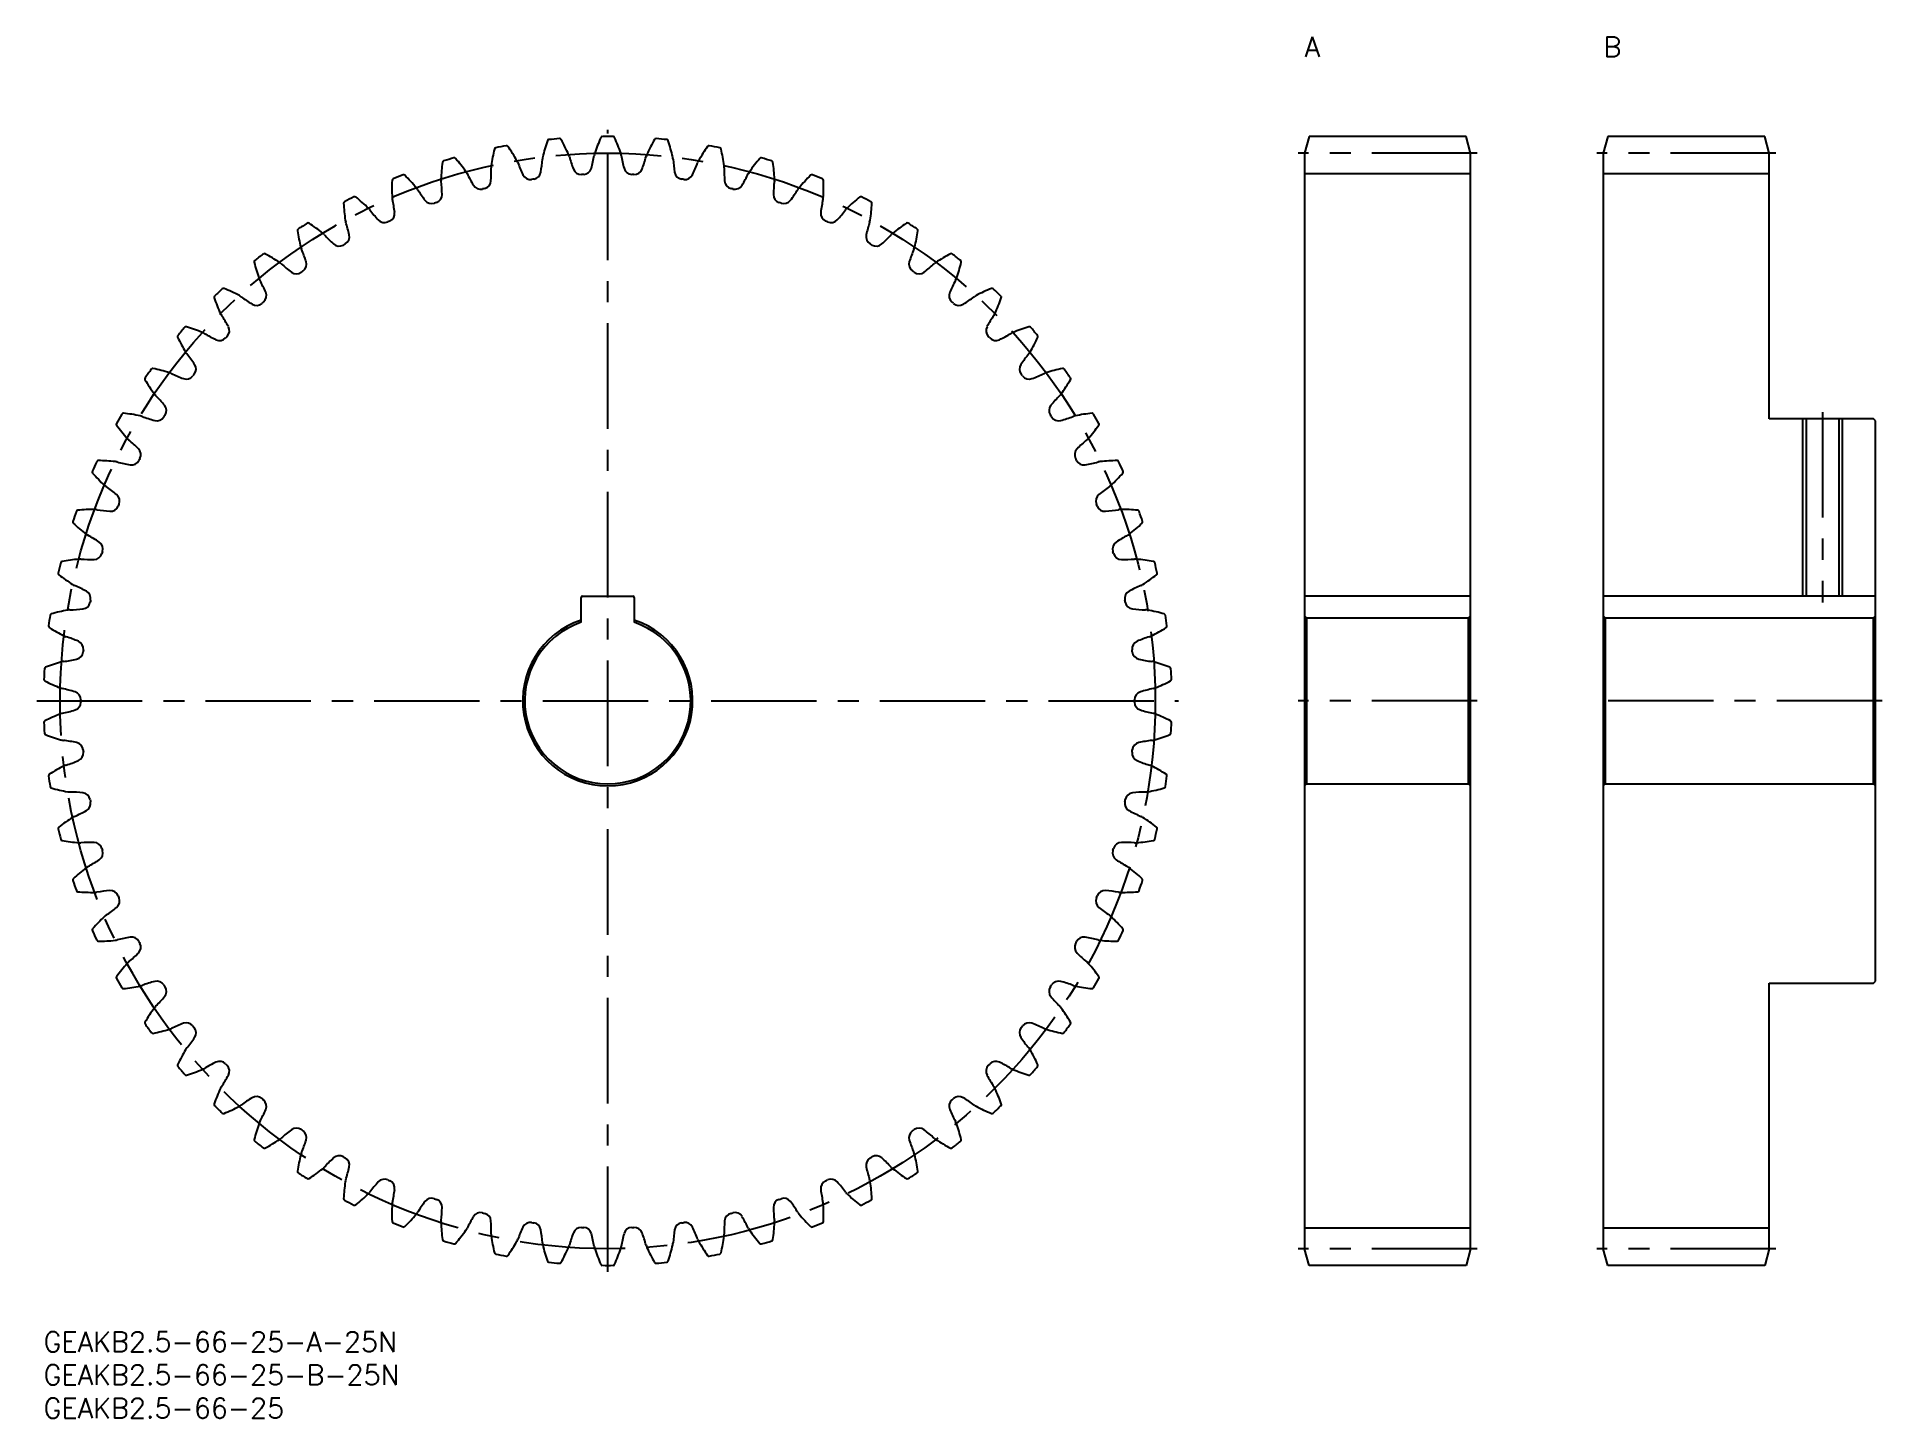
# Model space of a CAD drawing. Extents: x -1 to 277, y -13 to 195.
import ezdxf

# ---------------------------------------------------------------- set-up
doc = ezdxf.new("R2010")
doc.units = 0
doc.header["$LTSCALE"] = 0.5
doc.linetypes.add('CENTER', pattern=[50.8, 31.75, -6.35, 6.35, -6.35])
for name, color, linetype in [('MSM_CENTER', 1, 'CENTER'), ('MSM_CONTINUOUS', 7, 'CONTINUOUS'), ('MSM_NARROW', 5, 'CONTINUOUS'), ('MSM_PART_NUMBER', 7, 'CONTINUOUS')]:
    doc.layers.add(name, color=color, linetype=linetype)
doc.styles.get("Standard").update_dxf_attribs({"font": 'txt.shx', "height": 1, "bigfont": 'bigfont.shx'})

# ---------------------------------------------------------------- blocks, each defined once
blk = doc.blocks.new('*U2')
at = {"layer": 'MSM_PART_NUMBER'}
blk.add_text('GEAKB2.5-66-25-A-25N', height=3, dxfattribs=at).set_placement((0, -3))
blk = doc.blocks.new('*U3')
at = {"layer": 'MSM_PART_NUMBER'}
blk.add_text('GEAKB2.5-66-25-B-25N', height=3, dxfattribs=at).set_placement((0, -8))
blk = doc.blocks.new('*U4')
at = {"layer": 'MSM_PART_NUMBER'}
blk.add_text('GEAKB2.5-66-25', height=3, dxfattribs=at).set_placement((0, -13))
blk = doc.blocks.new('*U5')
at = {"layer": 'MSM_PART_NUMBER'}
blk.add_text('A', height=3, dxfattribs=at).set_placement((190, 192))
blk = doc.blocks.new('*U6')
at = {"layer": 'MSM_PART_NUMBER'}
blk.add_text('B', height=3, dxfattribs=at).set_placement((235, 192))

msp = doc.modelspace()

# ---------------------------------------------------------------- linework, layer by layer
at = {"layer": 'MSM_CENTER'}
for p, q in [((85, 9), (85, 181)), ((216, 177.5), (189, 177.5)), ((261, 177.5), (234, 177.5)), ((268, 138.5), (268, 109.8)), ((-1, 95), (171, 95)), ((216, 95), (189, 95)), ((277, 95), (234, 95)), ((216, 12.5), (189, 12.5)), ((261, 12.5), (234, 12.5))]:
    msp.add_line(p, q, dxfattribs=at)
msp.add_circle((85, 95), 82.5, dxfattribs=at)
at = {"layer": 'MSM_CONTINUOUS'}
for p, q in [((190.67, 180), (190, 177.5)), ((214.33, 180), (190.67, 180)), ((215, 177.5), (214.33, 180)), ((235.67, 180), (235, 177.5)), ((259.33, 180), (235.67, 180)), ((260, 177.5), (259.33, 180)), ((190, 177.5), (190, 12.5)), ((215, 12.5), (215, 177.5)), ((235, 177.5), (235, 12.5)), ((260, 137.5), (260, 177.5)), ((215, 174.38), (190, 174.38)), ((260, 174.38), (235, 174.38)), ((275.7, 137.5), (260, 137.5)), ((265.54, 137.5), (265.54, 110.8)), ((270.46, 137.5), (270.46, 110.8)), ((276, 137.2), (275.7, 137.5)), ((276, 52.8), (276, 137.2)), ((81, 106.84), (81, 110.6)), ((81.2, 110.8), (88.8, 110.8)), ((89, 110.6), (89, 106.84)), ((215, 110.8), (190, 110.8)), ((276, 110.8), (235, 110.8)), ((190.3, 107.5), (190, 107.8)), ((190.3, 107.5), (214.7, 107.5)), ((190.3, 107.5), (190.3, 82.5)), ((215, 107.8), (214.7, 107.5)), ((214.7, 82.5), (214.7, 107.5)), ((235.3, 107.5), (235, 107.8)), ((235.3, 107.5), (275.7, 107.5)), ((235.3, 107.5), (235.3, 82.5)), ((276, 107.8), (275.7, 107.5)), ((275.7, 82.5), (275.7, 107.5)), ((190.3, 82.5), (190, 82.2)), ((190.3, 82.5), (214.7, 82.5)), ((215, 82.2), (214.7, 82.5)), ((235.3, 82.5), (235, 82.2)), ((235.3, 82.5), (275.7, 82.5)), ((276, 82.2), (275.7, 82.5)), ((260, 12.5), (260, 52.5)), ((260, 52.5), (275.7, 52.5)), ((275.7, 52.5), (276, 52.8)), ((215, 15.62), (190, 15.62)), ((260, 15.62), (235, 15.62)), ((190.67, 10), (190, 12.5)), ((215, 12.5), (214.33, 10)), ((235.67, 10), (235, 12.5)), ((260, 12.5), (259.33, 10)), ((214.33, 10), (190.67, 10)), ((259.33, 10), (235.67, 10))]:
    msp.add_line(p, q, dxfattribs=at)
for centre, radius, start, end in [((93.62, 172.06), 26.4, 166.7416, 172.2727), ((68.17, 178.06), 0.25, 101.4537, 166.7416), ((85, 95), 85, 100.3645, 101.4537), ((69.75, 178.37), 0.25, 35.0766, 100.3645), ((48.35, 163.34), 26.4, 29.5455, 35.0766), ((100.91, 170.9), 26.4, 161.2871, 166.8182), ((76.14, 179.29), 0.25, 95.9988, 161.2871), ((85, 95), 85, 94.9099, 95.9992), ((77.75, 179.44), 0.25, 29.622, 94.9099), ((55.01, 166.51), 26.4, 24.0909, 29.622), ((108.05, 169.04), 26.4, 155.8325, 161.3636), ((84.19, 179.75), 0.25, 90.5446, 155.8326), ((85, 95), 85, 89.4554, 90.5446), ((85.81, 179.75), 0.25, 24.1675, 89.4554), ((61.95, 169.04), 26.4, 18.6364, 24.1675), ((114.99, 166.51), 26.4, 150.378, 155.9091), ((92.25, 179.44), 0.25, 85.0901, 150.378), ((85, 95), 85, 84.0008, 85.0901), ((93.86, 179.29), 0.25, 18.7129, 84.0008), ((69.09, 170.9), 26.4, 13.1818, 18.7129), ((121.65, 163.34), 26.4, 144.9234, 150.4545), ((100.25, 178.37), 0.25, 79.6355, 144.9234), ((85, 95), 85, 78.5463, 79.6355), ((101.83, 178.06), 0.25, 13.2584, 78.5463), ((76.38, 172.06), 26.4, 7.7273, 13.2584), ((86.26, 172.54), 26.4, 172.1962, 177.7273), ((60.35, 176.09), 0.25, 106.9083, 172.1962), ((85, 95), 85, 105.819, 106.9083), ((61.9, 176.54), 0.25, 40.5311, 105.819), ((42.02, 159.55), 26.4, 35, 40.5311), ((45.45, 174.77), 22, 356.186, 1.3427), ((69.52, 175.34), 2.07, 172.2727, 181.3426), ((69.52, 175.34), 2.07, 20.4756, 29.5455), ((92.07, 183.76), 22, 200.4755, 205.6322), ((53.21, 178.17), 22, 350.7315, 355.8881), ((77.22, 176.44), 2.07, 166.8181, 175.8881), ((77.22, 176.44), 2.07, 15.021, 24.091), ((100.47, 182.68), 22, 195.021, 200.1776), ((81.33, 175.54), 1.25, 272.6079, 345.2769), ((61.26, 180.82), 22, 345.2769, 350.4336), ((85, 176.81), 2.07, 161.3636, 170.4335), ((85, 176.81), 2.07, 9.5665, 18.6364), ((108.74, 180.82), 22, 189.5664, 194.7231), ((88.67, 175.54), 1.25, 194.7231, 267.3921), ((69.53, 182.68), 22, 339.8224, 344.979), ((92.78, 176.44), 2.07, 155.909, 164.979), ((92.78, 176.44), 2.07, 4.1119, 13.1819), ((116.79, 178.17), 22, 184.1119, 189.2685), ((77.93, 183.76), 22, 334.3678, 339.5245), ((100.48, 175.34), 2.07, 150.4545, 159.5244), ((100.48, 175.34), 2.07, 358.6574, 7.7273), ((124.55, 174.77), 22, 178.6573, 183.814), ((127.98, 159.55), 26.4, 139.4689, 145), ((108.1, 176.54), 0.25, 74.181, 139.4689), ((85, 95), 85, 73.0917, 74.181), ((109.65, 176.09), 0.25, 7.8038, 73.0917), ((83.74, 172.54), 26.4, 2.2727, 7.8038), ((78.88, 172.3), 26.4, 177.6507, 183.1818), ((52.76, 173.38), 0.25, 112.3628, 177.6507), ((85, 95), 85, 111.2735, 112.3628), ((54.25, 173.98), 0.25, 45.9856, 111.2735), ((36.08, 155.17), 26.4, 40.4545, 45.9856), ((61.95, 173.5), 2.07, 177.7272, 186.7972), ((38.05, 170.65), 22, 1.6406, 6.7972), ((61.95, 173.5), 2.07, 25.9301, 35.0001), ((83.6, 184.03), 22, 205.93, 211.0867), ((65.83, 173.31), 1.25, 211.0867, 283.7557), ((66.16, 173.39), 1.25, 283.517, 356.186), ((73.36, 174.78), 1.25, 205.6322, 278.3012), ((85, 95), 79.38, 98.0625, 98.3012), ((73.69, 174.83), 1.25, 278.0625, 350.7315), ((81, 175.53), 1.25, 200.1776, 272.8466), ((85, 95), 79.38, 92.6079, 92.8466), ((85, 95), 79.38, 87.1534, 87.3921), ((89, 175.53), 1.25, 267.1533, 339.8224), ((96.31, 174.83), 1.25, 189.2685, 261.9375), ((85, 95), 79.38, 81.6988, 81.9375), ((96.64, 174.78), 1.25, 261.6988, 334.3678), ((103.84, 173.39), 1.25, 183.814, 256.483), ((104.17, 173.31), 1.25, 256.2443, 328.9133), ((86.4, 184.03), 22, 328.9133, 334.07), ((108.05, 173.5), 2.07, 144.9999, 154.0699), ((131.95, 170.65), 22, 173.2028, 178.3594), ((108.05, 173.5), 2.07, 353.2028, 2.2728), ((133.92, 155.17), 26.4, 134.0144, 139.5455), ((115.75, 173.98), 0.25, 68.7265, 134.0144), ((85, 95), 85, 67.6372, 68.7265), ((117.24, 173.38), 0.25, 2.3493, 67.6372), ((91.12, 172.3), 26.4, 356.8182, 2.3493), ((45.45, 169.96), 0.25, 117.8174, 183.1053), ((71.56, 171.37), 26.4, 183.1053, 188.6364), ((85, 95), 85, 116.7281, 117.8174), ((46.88, 170.69), 0.25, 51.4402, 116.7281), ((30.58, 150.25), 26.4, 45.9091, 51.4402), ((54.59, 170.95), 2.07, 183.1818, 192.2517), ((31.07, 165.85), 22, 7.0951, 12.2518), ((54.59, 170.95), 2.07, 31.3846, 40.4546), ((75.14, 183.49), 22, 211.3846, 216.5412), ((58.47, 171.14), 1.25, 216.5412, 289.2103), ((85, 95), 79.38, 108.9715, 109.2103), ((58.79, 171.25), 1.25, 288.9715, 1.6406), ((85, 95), 79.38, 103.517, 103.7557), ((85, 95), 79.38, 76.2443, 76.483), ((111.21, 171.25), 1.25, 178.3594, 251.0285), ((85, 95), 79.38, 70.7897, 71.0285), ((111.53, 171.14), 1.25, 250.7897, 323.4588), ((94.86, 183.49), 22, 323.4588, 328.6154), ((115.41, 170.95), 2.07, 139.5454, 148.6154), ((138.93, 165.85), 22, 167.7482, 172.9049), ((115.41, 170.95), 2.07, 347.7483, 356.8182), ((139.42, 150.25), 26.4, 128.5598, 134.0909), ((123.12, 170.69), 0.25, 63.2719, 128.5598), ((85, 95), 85, 62.1826, 63.2719), ((98.44, 171.37), 26.4, 351.3636, 356.8947), ((124.55, 169.96), 0.25, 356.8947, 62.1826), ((85, 95), 85, 122.1826, 123.2719), ((39.86, 166.73), 0.25, 56.8946, 122.1826), ((25.58, 144.82), 26.4, 51.3636, 56.8947), ((47.51, 167.72), 2.07, 188.6363, 197.7063), ((24.58, 160.4), 22, 12.5497, 17.7063), ((47.51, 167.72), 2.07, 36.8392, 45.9092), ((66.78, 182.15), 22, 216.8391, 221.9958), ((51.35, 168.27), 1.25, 221.9958, 294.6648), ((85, 95), 79.38, 114.4261, 114.6648), ((51.66, 168.41), 1.25, 294.4261, 7.0951), ((118.34, 168.41), 1.25, 172.9049, 245.5739), ((85, 95), 79.38, 65.3352, 65.5739), ((118.65, 168.27), 1.25, 245.3352, 318.0042), ((103.22, 182.15), 22, 318.0042, 323.1609), ((122.49, 167.72), 2.07, 134.0908, 143.1608), ((145.42, 160.4), 22, 162.2937, 167.4503), ((122.49, 167.72), 2.07, 342.2937, 351.3637), ((144.42, 144.82), 26.4, 123.1053, 128.6364), ((130.14, 166.73), 0.25, 57.8174, 123.1053), ((85, 95), 85, 56.7281, 57.8174), ((38.51, 165.86), 0.25, 123.2719, 188.5598), ((64.36, 169.75), 26.4, 188.5598, 194.0909), ((40.77, 163.83), 2.07, 42.2937, 51.3637), ((58.57, 180.03), 22, 222.2937, 227.4503), ((44.83, 164.91), 1.25, 299.8806, 12.5497), ((125.17, 164.91), 1.25, 167.4503, 240.1194), ((111.43, 180.03), 22, 312.5497, 317.7063), ((129.23, 163.83), 2.07, 128.6363, 137.7063), ((105.64, 169.75), 26.4, 345.9091, 351.4402), ((131.49, 165.86), 0.25, 351.4402, 56.7281), ((31.98, 161.12), 0.25, 128.7265, 194.0144), ((85, 95), 85, 127.6372, 128.7265), ((33.25, 162.11), 0.25, 62.3493, 127.6372), ((21.11, 138.95), 26.4, 56.8182, 62.3493), ((40.77, 163.83), 2.07, 194.0908, 203.1608), ((18.64, 154.36), 22, 18.0042, 23.1609), ((44.54, 164.74), 1.25, 227.4503, 300.1194), ((85, 95), 79.38, 119.8806, 120.1194), ((85, 95), 79.38, 59.8806, 60.1194), ((125.46, 164.74), 1.25, 239.8806, 312.5497), ((151.36, 154.36), 22, 156.8391, 161.9958), ((129.23, 163.83), 2.07, 336.8392, 345.9092), ((148.89, 138.95), 26.4, 117.6507, 123.1818), ((136.75, 162.11), 0.25, 52.3628, 117.6507), ((85, 95), 85, 51.2735, 52.3628), ((138.02, 161.12), 0.25, 345.9856, 51.2735), ((57.35, 167.45), 26.4, 194.0144, 199.5455), ((34.43, 159.31), 2.07, 199.5454, 208.6154), ((34.43, 159.31), 2.07, 47.7483, 56.8182), ((50.61, 177.13), 22, 227.7482, 232.9049), ((38.1, 160.58), 1.25, 232.9049, 305.5738), ((85, 95), 79.38, 125.3352, 125.5739), ((38.37, 160.77), 1.25, 305.3352, 18.0042), ((131.63, 160.77), 1.25, 161.9958, 234.6648), ((85, 95), 79.38, 54.4261, 54.6648), ((131.9, 160.58), 1.25, 234.4261, 307.0951), ((119.39, 177.13), 22, 307.0951, 312.2518), ((135.57, 159.31), 2.07, 123.1818, 132.2517), ((135.57, 159.31), 2.07, 331.3846, 340.4546), ((112.65, 167.45), 26.4, 340.4545, 345.9856), ((25.94, 155.78), 0.25, 134.181, 199.4689), ((50.59, 164.49), 26.4, 199.4689, 205), ((85, 95), 85, 133.0917, 134.181), ((27.1, 156.89), 0.25, 67.8037, 133.0917), ((17.22, 132.68), 26.4, 62.2727, 67.8038), ((28.54, 154.21), 2.07, 53.2028, 62.2728), ((42.96, 173.49), 22, 233.2028, 238.3594), ((13.29, 147.78), 22, 23.4588, 28.6154), ((32.33, 156.04), 1.25, 310.7897, 23.4588), ((137.67, 156.04), 1.25, 156.5412, 229.2103), ((156.71, 147.78), 22, 151.3846, 156.5412), ((127.04, 173.49), 22, 301.6406, 306.7972), ((141.46, 154.21), 2.07, 117.7272, 126.7972), ((152.78, 132.68), 26.4, 112.1962, 117.7273), ((142.9, 156.89), 0.25, 46.9083, 112.1962), ((85, 95), 85, 45.819, 46.9083), ((119.41, 164.49), 26.4, 335, 340.5311), ((144.06, 155.78), 0.25, 340.5311, 45.819), ((28.54, 154.21), 2.07, 204.9999, 214.0699), ((8.6, 140.73), 22, 28.9133, 34.07), ((32.08, 155.82), 1.25, 238.3594, 311.0284), ((85, 95), 79.38, 130.7897, 131.0285), ((85, 95), 79.38, 48.9715, 49.2103), ((137.92, 155.82), 1.25, 228.9715, 301.6406), ((161.4, 140.73), 22, 145.93, 151.0867), ((141.46, 154.21), 2.07, 325.9301, 335.0001), ((85, 95), 85, 138.5463, 139.6355), ((21.48, 151.11), 0.25, 73.2584, 138.5463), ((13.95, 126.06), 26.4, 67.7273, 73.2584), ((23.17, 148.58), 2.07, 58.6574, 67.7273), ((35.69, 169.14), 22, 238.6573, 243.814), ((26.76, 150.76), 1.25, 316.2443, 28.9133), ((143.24, 150.76), 1.25, 151.0867, 223.7557), ((134.31, 169.14), 22, 296.186, 301.3427), ((146.83, 148.58), 2.07, 112.2727, 121.3426), ((156.05, 126.06), 26.4, 106.7416, 112.2727), ((148.52, 151.11), 0.25, 41.4537, 106.7416), ((85, 95), 85, 40.3645, 41.4537), ((20.43, 149.89), 0.25, 139.6359, 204.9234), ((44.14, 160.91), 26.4, 204.9234, 210.4545), ((23.17, 148.58), 2.07, 210.4545, 219.5244), ((26.53, 150.52), 1.25, 243.814, 316.4829), ((85, 95), 79.38, 136.2443, 136.483), ((85, 95), 79.38, 43.517, 43.7557), ((143.47, 150.52), 1.25, 223.517, 296.186), ((146.83, 148.58), 2.07, 320.4756, 329.5455), ((125.86, 160.91), 26.4, 329.5455, 335.0766), ((149.57, 149.89), 0.25, 335.0766, 40.3645), ((85, 95), 85, 144.0008, 145.0901), ((16.44, 144.81), 0.25, 78.7128, 144.0008), ((11.32, 119.17), 26.4, 73.1818, 78.7129), ((4.6, 133.26), 22, 34.3678, 39.5245), ((21.73, 144.97), 1.25, 321.6988, 34.3678), ((148.27, 144.97), 1.25, 145.6322, 218.3012), ((165.4, 133.26), 22, 140.4755, 145.6322), ((158.68, 119.17), 26.4, 101.2871, 106.8182), ((153.56, 144.81), 0.25, 35.9992, 101.2871), ((85, 95), 85, 34.9099, 35.9992), ((15.5, 143.5), 0.25, 145.0905, 210.378), ((38.06, 156.73), 26.4, 210.378, 215.9091), ((18.36, 142.46), 2.07, 64.1119, 73.1819), ((28.87, 164.11), 22, 244.1119, 249.2685), ((21.52, 144.71), 1.25, 249.2685, 321.9375), ((85, 95), 79.38, 141.6988, 141.9375), ((85, 95), 79.38, 38.0625, 38.3012), ((148.48, 144.71), 1.25, 218.0624, 290.7315), ((141.13, 164.11), 22, 290.7315, 295.8881), ((151.64, 142.46), 2.07, 106.8181, 115.8881), ((131.94, 156.73), 26.4, 324.0909, 329.622), ((154.5, 143.5), 0.25, 329.622, 34.9099), ((18.36, 142.46), 2.07, 215.909, 224.979), ((1.33, 125.44), 22, 39.8224, 44.979), ((17.26, 138.73), 1.25, 327.1534, 39.8224), ((152.74, 138.73), 1.25, 140.1776, 212.8466), ((168.67, 125.44), 22, 135.021, 140.1776), ((151.64, 142.46), 2.07, 315.021, 324.091), ((11.2, 136.68), 0.25, 150.5446, 215.8325), ((85, 95), 85, 149.4554, 150.5446), ((32.41, 151.98), 26.4, 215.8325, 221.3636), ((12.01, 138.07), 0.25, 84.1675, 149.4554), ((9.35, 112.06), 26.4, 78.6364, 84.1675), ((14.15, 135.91), 2.07, 69.5665, 78.6364), ((22.55, 158.46), 22, 249.5664, 254.7231), ((17.08, 138.45), 1.25, 254.7231, 327.3921), ((85, 95), 79.38, 147.1534, 147.3921), ((85, 95), 79.38, 32.6079, 32.8466), ((152.92, 138.45), 1.25, 212.6079, 285.2769), ((147.45, 158.46), 22, 285.2769, 290.4336), ((155.85, 135.91), 2.07, 101.3636, 110.4335), ((160.65, 112.06), 26.4, 95.8325, 101.3636), ((137.59, 151.98), 26.4, 318.6364, 324.1675), ((157.99, 138.07), 0.25, 30.5446, 95.8325), ((85, 95), 85, 29.4554, 30.5446), ((158.8, 136.68), 0.25, 324.1675, 29.4554), ((14.15, 135.91), 2.07, 221.3636, 230.4335), ((-1.19, 117.35), 22, 45.2769, 50.4336), ((171.19, 117.35), 22, 129.5664, 134.7231), ((155.85, 135.91), 2.07, 309.5665, 318.6364), ((85, 95), 85, 154.9099, 155.9992), ((8.25, 130.94), 0.25, 89.622, 154.9099), ((8.07, 104.79), 26.4, 84.0909, 89.622), ((10.58, 128.99), 2.07, 75.021, 84.091), ((16.8, 152.24), 22, 255.021, 260.1776), ((13.26, 131.8), 1.25, 260.1776, 332.8466), ((13.41, 132.09), 1.25, 332.6079, 45.2769), ((85, 95), 79.38, 152.6079, 152.8466), ((156.59, 132.09), 1.25, 134.7231, 207.3921), ((85, 95), 79.38, 27.1534, 27.3921), ((156.74, 131.8), 1.25, 207.1533, 279.8224), ((153.2, 152.24), 22, 279.8224, 284.979), ((159.42, 128.99), 2.07, 95.909, 104.979), ((161.93, 104.79), 26.4, 90.378, 95.9091), ((161.75, 130.94), 0.25, 25.0901, 90.378), ((85, 95), 85, 24.0008, 25.0901), ((7.58, 129.47), 0.25, 155.9992, 221.2871), ((27.23, 146.73), 26.4, 221.2871, 226.8182), ((142.77, 146.73), 26.4, 313.1818, 318.7129), ((162.42, 129.47), 0.25, 318.7129, 24.0008), ((10.58, 128.99), 2.07, 226.8181, 235.8881), ((-2.92, 109.06), 22, 50.7315, 55.8881), ((10.21, 125.12), 1.25, 338.0624, 50.7315), ((159.79, 125.12), 1.25, 129.2685, 201.9375), ((172.92, 109.06), 22, 124.1119, 129.2685), ((159.42, 128.99), 2.07, 304.1119, 313.1819), ((85, 95), 85, 160.3645, 161.4537), ((5.18, 123.48), 0.25, 95.0766, 160.3645), ((7.49, 97.43), 26.4, 89.5455, 95.0766), ((7.69, 121.76), 2.07, 80.4756, 89.5455), ((11.67, 145.5), 22, 260.4755, 265.6322), ((10.09, 124.81), 1.25, 265.6322, 338.3011), ((85, 95), 79.38, 158.0625, 158.3012), ((85, 95), 79.38, 21.6988, 21.9375), ((159.91, 124.81), 1.25, 201.6988, 274.3678), ((158.33, 145.5), 22, 274.3678, 279.5245), ((162.31, 121.76), 2.07, 90.4545, 99.5244), ((162.51, 97.43), 26.4, 84.9234, 90.4545), ((164.82, 123.48), 0.25, 19.6355, 84.9234), ((85, 95), 85, 18.5463, 19.6355), ((4.65, 121.96), 0.25, 161.4537, 226.7416), ((22.57, 141), 26.4, 226.7416, 232.2727), ((7.69, 121.76), 2.07, 232.2727, 241.3426), ((-3.86, 100.64), 22, 56.186, 61.3427), ((173.86, 100.64), 22, 118.6573, 123.814), ((162.31, 121.76), 2.07, 298.6574, 307.7273), ((147.43, 141), 26.4, 307.7273, 313.2584), ((165.35, 121.96), 0.25, 313.2584, 18.5463), ((7.59, 117.55), 1.25, 271.0867, 343.7557), ((7.69, 117.88), 1.25, 343.517, 56.186), ((85, 95), 79.38, 163.517, 163.7557), ((162.31, 117.88), 1.25, 123.814, 196.483), ((85, 95), 79.38, 16.2443, 16.483), ((162.41, 117.55), 1.25, 196.2443, 268.9133), ((2.45, 114.2), 0.25, 166.9083, 232.1962), ((85, 95), 85, 165.819, 166.9083), ((18.48, 134.86), 26.4, 232.1962, 237.7273), ((2.83, 115.76), 0.25, 100.5311, 165.819), ((7.61, 90.05), 26.4, 95, 100.5311), ((5.49, 114.29), 2.07, 85.9301, 95.0001), ((7.2, 138.3), 22, 265.93, 271.0867), ((162.8, 138.3), 22, 268.9133, 274.07), ((164.51, 114.29), 2.07, 84.9999, 94.0699), ((162.39, 90.05), 26.4, 79.4689, 85), ((151.52, 134.86), 26.4, 302.2727, 307.8038), ((167.17, 115.76), 0.25, 14.181, 79.4689), ((85, 95), 85, 13.0917, 14.181), ((167.55, 114.2), 0.25, 307.8038, 13.0917), ((5.49, 114.29), 2.07, 237.7272, 246.7972), ((-3.99, 92.16), 22, 61.6406, 66.7972), ((5.86, 110.42), 1.25, 348.9715, 61.6406), ((164.14, 110.42), 1.25, 118.3594, 191.0285), ((173.99, 92.16), 22, 113.2028, 118.3594), ((164.51, 114.29), 2.07, 293.2028, 302.2728), ((8.43, 82.72), 26.4, 100.4545, 105.9856), ((4.02, 106.64), 2.07, 91.3846, 100.4546), ((3.44, 130.71), 22, 271.3846, 276.5412), ((5.8, 110.09), 1.25, 276.5412, 349.2103), ((85, 95), 79.38, 168.9715, 169.2103), ((81.2, 110.6), 0.2, 90, 180), ((88.8, 110.6), 0.2, 0, 90), ((85, 95), 79.38, 10.7897, 11.0285), ((164.2, 110.09), 1.25, 190.7897, 263.4588), ((166.56, 130.71), 22, 263.4588, 268.6154), ((165.98, 106.64), 2.07, 79.5454, 88.6154), ((161.57, 82.72), 26.4, 74.0144, 79.5455), ((85, 95), 85, 171.2735, 172.3628), ((1, 106.26), 0.25, 172.3628, 237.6507), ((14.99, 128.35), 26.4, 237.6507, 243.1818), ((1.23, 107.86), 0.25, 105.9856, 171.2735), ((85, 95), 12.8, 108.21, 71.79), ((85, 95), 12.5, 108.6629, 71.3371), ((155.01, 128.35), 26.4, 296.8182, 302.3493), ((168.77, 107.86), 0.25, 8.7265, 74.0144), ((85, 95), 85, 7.6372, 8.7265), ((169, 106.26), 0.25, 302.3493, 7.6372), ((4.02, 106.64), 2.07, 243.1818, 252.2517), ((-3.32, 83.72), 22, 67.0951, 72.2518), ((4.76, 102.83), 1.25, 354.4261, 67.0951), ((165.24, 102.83), 1.25, 112.9049, 185.5739), ((173.32, 83.72), 22, 107.7482, 112.9049), ((165.98, 106.64), 2.07, 287.7483, 296.8182), ((9.95, 75.5), 26.4, 105.9091, 111.4402), ((3.28, 98.89), 2.07, 96.8392, 105.9092), ((0.41, 122.79), 22, 276.8391, 281.9958), ((4.72, 102.5), 1.25, 281.9958, 354.6648), ((85, 95), 79.38, 174.4261, 174.6648), ((85, 95), 79.38, 5.3352, 5.5739), ((165.28, 102.5), 1.25, 185.3352, 258.0042), ((169.59, 122.79), 22, 258.0042, 263.1609), ((166.72, 98.89), 2.07, 74.0908, 83.1608), ((160.05, 75.5), 26.4, 68.5598, 74.0909), ((85, 95), 85, 176.7281, 177.8174), ((0.31, 98.23), 0.25, 177.8174, 243.1053), ((0.39, 99.84), 0.25, 111.4401, 176.7281), ((12.14, 121.55), 26.4, 243.1053, 248.6364), ((157.86, 121.55), 26.4, 291.3636, 296.8947), ((169.61, 99.84), 0.25, 3.2719, 68.5598), ((169.69, 98.23), 0.25, 296.8947, 2.1826), ((85, 95), 85, 2.1826, 3.2719), ((3.28, 98.89), 2.07, 248.6363, 257.7063), ((-1.85, 75.37), 22, 72.5497, 77.7063), ((4.38, 95.17), 1.25, 359.8806, 72.5497), ((4.38, 94.83), 1.25, 287.4503, 0.1194), ((85, 95), 79.38, 179.8806, 180.1194), ((165.62, 95.17), 1.25, 107.4503, 180.1194), ((85, 95), 79.38, 359.8806, 0.1194), ((165.62, 94.83), 1.25, 179.8806, 252.5497), ((171.85, 75.37), 22, 102.2937, 107.4503), ((166.72, 98.89), 2.07, 282.2937, 291.3637), ((0.31, 91.77), 0.25, 116.8947, 182.1826), ((85, 95), 85, 182.1826, 183.2719), ((12.14, 68.45), 26.4, 111.3636, 116.8947), ((3.28, 91.11), 2.07, 102.2937, 111.3637), ((-1.85, 114.63), 22, 282.2937, 287.4503), ((171.85, 114.63), 22, 252.5497, 257.7063), ((166.72, 91.11), 2.07, 68.6363, 77.7063), ((157.86, 68.45), 26.4, 63.1053, 68.6364), ((169.69, 91.77), 0.25, 357.8174, 63.1053), ((85, 95), 85, 356.7281, 357.8174), ((0.39, 90.16), 0.25, 183.2719, 248.5598), ((9.95, 114.5), 26.4, 248.5598, 254.0909), ((3.28, 91.11), 2.07, 254.0908, 263.1608), ((0.41, 67.21), 22, 78.0042, 83.1609), ((169.59, 67.21), 22, 96.8391, 101.9958), ((166.72, 91.11), 2.07, 276.8392, 285.9092), ((160.05, 114.5), 26.4, 285.9091, 291.4402), ((169.61, 90.16), 0.25, 291.4402, 356.7281), ((4.72, 87.5), 1.25, 5.3352, 78.0042), ((4.76, 87.17), 1.25, 292.9049, 5.5739), ((85, 95), 79.38, 185.3352, 185.5739), ((165.24, 87.17), 1.25, 174.4261, 247.0951), ((85, 95), 79.38, 354.4261, 354.6648), ((165.28, 87.5), 1.25, 101.9958, 174.6648), ((1, 83.74), 0.25, 122.3492, 187.6372), ((85, 95), 85, 187.6372, 188.7265), ((14.99, 61.65), 26.4, 116.8182, 122.3493), ((4.02, 83.36), 2.07, 107.7483, 116.8182), ((-3.32, 106.28), 22, 287.7482, 292.9049), ((173.32, 106.28), 22, 247.0951, 252.2518), ((165.98, 83.36), 2.07, 63.1818, 72.2517), ((155.01, 61.65), 26.4, 57.6507, 63.1818), ((85, 95), 85, 351.2735, 352.3628), ((169, 83.74), 0.25, 352.3628, 57.6507), ((1.23, 82.14), 0.25, 188.7265, 254.0144), ((8.43, 107.28), 26.4, 254.0144, 259.5455), ((4.02, 83.36), 2.07, 259.5454, 268.6154), ((3.44, 59.29), 22, 83.4588, 88.6154), ((5.8, 79.91), 1.25, 10.7897, 83.4588), ((164.2, 79.91), 1.25, 96.5412, 169.2103), ((166.56, 59.29), 22, 91.3846, 96.5412), ((165.98, 83.36), 2.07, 271.3846, 280.4546), ((161.57, 107.28), 26.4, 280.4545, 285.9856), ((168.77, 82.14), 0.25, 285.9856, 351.2735), ((-3.99, 97.84), 22, 293.2028, 298.3594), ((5.86, 79.58), 1.25, 298.3594, 11.0285), ((85, 95), 79.38, 190.7897, 191.0285), ((164.14, 79.58), 1.25, 168.9715, 241.6406), ((85, 95), 79.38, 348.9715, 349.2103), ((173.99, 97.84), 22, 241.6406, 246.7972), ((2.45, 75.8), 0.25, 127.8038, 193.0917), ((85, 95), 85, 193.0917, 194.181), ((18.48, 55.14), 26.4, 122.2727, 127.8038), ((5.49, 75.71), 2.07, 113.2028, 122.2728), ((164.51, 75.71), 2.07, 57.7272, 66.7972), ((151.52, 55.14), 26.4, 52.1962, 57.7273), ((85, 95), 85, 345.819, 346.9083), ((167.55, 75.8), 0.25, 346.9083, 52.1962), ((2.83, 74.24), 0.25, 194.181, 259.4689), ((7.61, 99.95), 26.4, 259.4689, 265), ((5.49, 75.71), 2.07, 264.9999, 274.0699), ((7.2, 51.7), 22, 88.9133, 94.07), ((7.59, 72.45), 1.25, 16.2443, 88.9133), ((7.69, 72.12), 1.25, 303.814, 16.483), ((85, 95), 79.38, 196.2443, 196.483), ((162.31, 72.12), 1.25, 163.517, 236.186), ((85, 95), 79.38, 343.517, 343.7557), ((162.41, 72.45), 1.25, 91.0867, 163.7557), ((162.8, 51.7), 22, 85.93, 91.0867), ((164.51, 75.71), 2.07, 265.9301, 275.0001), ((162.39, 99.95), 26.4, 275, 280.5311), ((167.17, 74.24), 0.25, 280.5311, 345.819), ((22.57, 49), 26.4, 127.7273, 133.2584), ((7.69, 68.24), 2.07, 118.6574, 127.7273), ((-3.86, 89.36), 22, 298.6573, 303.814), ((173.86, 89.36), 22, 236.186, 241.3427), ((162.31, 68.24), 2.07, 52.2727, 61.3426), ((147.43, 49), 26.4, 46.7416, 52.2727), ((4.65, 68.04), 0.25, 133.2584, 198.5463), ((85, 95), 85, 198.5463, 199.6355), ((85, 95), 85, 340.3645, 341.4537), ((165.35, 68.04), 0.25, 341.4537, 46.7416), ((5.18, 66.52), 0.25, 199.6359, 264.9234), ((7.49, 92.57), 26.4, 264.9234, 270.4545), ((7.69, 68.24), 2.07, 270.4545, 279.5244), ((11.67, 44.5), 22, 94.3678, 99.5245), ((10.09, 65.19), 1.25, 21.6988, 94.3678), ((10.21, 64.88), 1.25, 309.2685, 21.9375), ((85, 95), 79.38, 201.6988, 201.9375), ((159.79, 64.88), 1.25, 158.0624, 230.7315), ((85, 95), 79.38, 338.0625, 338.3012), ((159.91, 65.19), 1.25, 85.6322, 158.3012), ((158.33, 44.5), 22, 80.4755, 85.6322), ((162.31, 68.24), 2.07, 260.4756, 269.5455), ((162.51, 92.57), 26.4, 269.5455, 275.0766), ((164.82, 66.52), 0.25, 275.0766, 340.3645), ((27.23, 43.27), 26.4, 133.1818, 138.7129), ((10.58, 61.01), 2.07, 124.1119, 133.1819), ((-2.92, 80.94), 22, 304.1119, 309.2685), ((172.92, 80.94), 22, 230.7315, 235.8881), ((159.42, 61.01), 2.07, 46.8181, 55.8881), ((142.77, 43.27), 26.4, 41.2871, 46.8182), ((7.58, 60.53), 0.25, 138.7129, 204.0008), ((85, 95), 85, 204.0008, 205.0901), ((8.25, 59.06), 0.25, 205.0901, 270.378), ((8.07, 85.21), 26.4, 270.378, 275.9091), ((10.58, 61.01), 2.07, 275.909, 284.979), ((16.8, 37.76), 22, 99.8224, 104.979), ((13.26, 58.2), 1.25, 27.1533, 99.8224), ((13.41, 57.91), 1.25, 314.7231, 27.3921), ((85, 95), 79.38, 207.1534, 207.3921), ((156.59, 57.91), 1.25, 152.6079, 225.2769), ((85, 95), 79.38, 332.6079, 332.8466), ((156.74, 58.2), 1.25, 80.1776, 152.8466), ((153.2, 37.76), 22, 75.021, 80.1776), ((159.42, 61.01), 2.07, 255.021, 264.091), ((161.93, 85.21), 26.4, 264.0909, 269.622), ((161.75, 59.06), 0.25, 269.622, 334.9099), ((85, 95), 85, 334.9099, 335.9992), ((162.42, 60.53), 0.25, 335.9992, 41.2871), ((14.15, 54.09), 2.07, 129.5665, 138.6364), ((-1.19, 72.65), 22, 309.5664, 314.7231), ((171.19, 72.65), 22, 225.2769, 230.4336), ((155.85, 54.09), 2.07, 41.3636, 50.4335), ((11.2, 53.32), 0.25, 144.1675, 209.4554), ((85, 95), 85, 209.4554, 210.5446), ((32.41, 38.02), 26.4, 138.6364, 144.1675), ((137.59, 38.02), 26.4, 35.8325, 41.3636), ((85, 95), 85, 329.4554, 330.5446), ((158.8, 53.32), 0.25, 330.5446, 35.8325), ((12.01, 51.93), 0.25, 210.5446, 275.8325), ((9.35, 77.94), 26.4, 275.8325, 281.3636), ((14.15, 54.09), 2.07, 281.3636, 290.4335), ((22.55, 31.54), 22, 105.2769, 110.4336), ((17.08, 51.55), 1.25, 32.6079, 105.2769), ((1.33, 64.56), 22, 315.021, 320.1776), ((85, 95), 79.38, 212.6079, 212.8466), ((17.26, 51.27), 1.25, 320.1776, 32.8466), ((152.74, 51.27), 1.25, 147.1533, 219.8224), ((85, 95), 79.38, 327.1534, 327.3921), ((168.67, 64.56), 22, 219.8224, 224.979), ((152.92, 51.55), 1.25, 74.7231, 147.3921), ((147.45, 31.54), 22, 69.5664, 74.7231), ((155.85, 54.09), 2.07, 249.5665, 258.6364), ((160.65, 77.94), 26.4, 258.6364, 264.1675), ((157.99, 51.93), 0.25, 264.1675, 329.4554), ((38.06, 33.27), 26.4, 144.0909, 149.622), ((18.36, 47.54), 2.07, 135.021, 144.091), ((151.64, 47.54), 2.07, 35.909, 44.979), ((131.94, 33.27), 26.4, 30.378, 35.9091), ((15.5, 46.5), 0.25, 149.6219, 214.9099), ((85, 95), 85, 214.9099, 215.9992), ((16.44, 45.19), 0.25, 215.9992, 281.2871), ((11.32, 70.83), 26.4, 281.2871, 286.8182), ((18.36, 47.54), 2.07, 286.8181, 295.8881), ((28.87, 25.89), 22, 110.7315, 115.8881), ((21.52, 45.29), 1.25, 38.0624, 110.7315), ((85, 95), 79.38, 218.0625, 218.3012), ((21.73, 45.03), 1.25, 325.6322, 38.3012), ((148.27, 45.03), 1.25, 141.6988, 214.3678), ((85, 95), 79.38, 321.6988, 321.9375), ((148.48, 45.29), 1.25, 69.2685, 141.9375), ((141.13, 25.89), 22, 64.1119, 69.2685), ((151.64, 47.54), 2.07, 244.1119, 253.1819), ((158.68, 70.83), 26.4, 253.1818, 258.7129), ((153.56, 45.19), 0.25, 258.7129, 324.0008), ((85, 95), 85, 324.0008, 325.0901), ((154.5, 46.5), 0.25, 325.0901, 30.378), ((44.14, 29.09), 26.4, 149.5455, 155.0766), ((23.17, 41.42), 2.07, 140.4756, 149.5455), ((4.6, 56.74), 22, 320.4755, 325.6322), ((165.4, 56.74), 22, 214.3678, 219.5245), ((146.83, 41.42), 2.07, 30.4545, 39.5244), ((125.86, 29.09), 26.4, 24.9234, 30.4545), ((20.43, 40.11), 0.25, 155.0766, 220.3645), ((85, 95), 85, 220.3645, 221.4537), ((13.95, 63.94), 26.4, 286.7416, 292.2727), ((23.17, 41.42), 2.07, 292.2727, 301.3426), ((35.69, 20.86), 22, 116.186, 121.3427), ((26.53, 39.48), 1.25, 43.517, 116.186), ((85, 95), 79.38, 223.517, 223.7557), ((26.76, 39.24), 1.25, 331.0867, 43.7557), ((143.24, 39.24), 1.25, 136.2443, 208.9133), ((85, 95), 79.38, 316.2443, 316.483), ((143.47, 39.48), 1.25, 63.814, 136.483), ((134.31, 20.86), 22, 58.6573, 63.814), ((146.83, 41.42), 2.07, 238.6574, 247.7273), ((156.05, 63.94), 26.4, 247.7273, 253.2584), ((85, 95), 85, 318.5463, 319.6355), ((149.57, 40.11), 0.25, 319.6355, 24.9234), ((21.48, 38.89), 0.25, 221.4537, 286.7416), ((50.59, 25.51), 26.4, 155, 160.5311), ((28.54, 35.79), 2.07, 145.9301, 155.0001), ((8.6, 49.27), 22, 325.93, 331.0867), ((161.4, 49.27), 22, 208.9133, 214.07), ((141.46, 35.79), 2.07, 24.9999, 34.0699), ((119.41, 25.51), 26.4, 19.4689, 25), ((148.52, 38.89), 0.25, 253.2584, 318.5463), ((25.94, 34.22), 0.25, 160.5311, 225.819), ((85, 95), 85, 225.819, 226.9083), ((17.22, 57.32), 26.4, 292.1962, 297.7273), ((28.54, 35.79), 2.07, 297.7272, 306.7972), ((42.96, 16.51), 22, 121.6406, 126.7972), ((32.08, 34.18), 1.25, 48.9715, 121.6406), ((13.29, 42.22), 22, 331.3846, 336.5412), ((85, 95), 79.38, 228.9715, 229.2103), ((32.33, 33.96), 1.25, 336.5412, 49.2103), ((137.67, 33.96), 1.25, 130.7897, 203.4588), ((156.71, 42.22), 22, 203.4588, 208.6154), ((85, 95), 79.38, 310.7897, 311.0285), ((137.92, 34.18), 1.25, 58.3594, 131.0285), ((127.04, 16.51), 22, 53.2028, 58.3594), ((141.46, 35.79), 2.07, 233.2028, 242.2728), ((152.78, 57.32), 26.4, 242.2727, 247.8038), ((85, 95), 85, 313.0917, 314.181), ((144.06, 34.22), 0.25, 314.181, 19.4689), ((27.1, 33.11), 0.25, 226.9083, 292.1962), ((57.35, 22.55), 26.4, 160.4545, 165.9856), ((34.43, 30.69), 2.07, 151.3846, 160.4546), ((38.1, 29.42), 1.25, 54.4261, 127.0951), ((131.9, 29.42), 1.25, 52.9049, 125.5739), ((135.57, 30.69), 2.07, 19.5454, 28.6154), ((112.65, 22.55), 26.4, 14.0144, 19.5455), ((142.9, 33.11), 0.25, 247.8038, 313.0917), ((31.98, 28.88), 0.25, 165.9856, 231.2735), ((85, 95), 85, 231.2735, 232.3628), ((21.11, 51.05), 26.4, 297.6507, 303.1818), ((34.43, 30.69), 2.07, 303.1818, 312.2517), ((50.61, 12.87), 22, 127.0951, 132.2518), ((85, 95), 79.38, 234.4261, 234.6648), ((18.64, 35.64), 22, 336.8391, 341.9958), ((38.37, 29.23), 1.25, 341.9958, 54.6648), ((131.63, 29.23), 1.25, 125.3352, 198.0042), ((151.36, 35.64), 22, 198.0042, 203.1609), ((85, 95), 79.38, 305.3352, 305.5739), ((119.39, 12.87), 22, 47.7482, 52.9049), ((135.57, 30.69), 2.07, 227.7483, 236.8182), ((148.89, 51.05), 26.4, 236.8182, 242.3493), ((85, 95), 85, 307.6372, 308.7265), ((138.02, 28.88), 0.25, 308.7265, 14.0144), ((33.25, 27.89), 0.25, 232.3628, 297.6507), ((64.36, 20.25), 26.4, 165.9091, 171.4402), ((40.77, 26.17), 2.07, 156.8392, 165.9092), ((58.57, 9.97), 22, 132.5497, 137.7063), ((44.54, 25.26), 1.25, 59.8806, 132.5497), ((85, 95), 79.38, 239.8806, 240.1194), ((44.83, 25.09), 1.25, 347.4503, 60.1194), ((125.17, 25.09), 1.25, 119.8806, 192.5497), ((85, 95), 79.38, 299.8806, 300.1194), ((125.46, 25.26), 1.25, 47.4503, 120.1194), ((111.43, 9.97), 22, 42.2937, 47.4503), ((129.23, 26.17), 2.07, 14.0908, 23.1608), ((105.64, 20.25), 26.4, 8.5598, 14.0909), ((136.75, 27.89), 0.25, 242.3493, 307.6372), ((38.51, 24.14), 0.25, 171.4402, 236.7281), ((85, 95), 85, 236.7281, 237.8174), ((39.86, 23.27), 0.25, 237.8174, 303.1053), ((25.58, 45.18), 26.4, 303.1053, 308.6364), ((40.77, 26.17), 2.07, 308.6363, 317.7063), ((71.56, 18.63), 26.4, 171.3636, 176.8947), ((47.51, 22.28), 2.07, 162.2937, 171.3637), ((24.58, 29.6), 22, 342.2937, 347.4503), ((66.78, 7.85), 22, 138.0042, 143.1609), ((51.35, 21.73), 1.25, 65.3352, 138.0042), ((85, 95), 79.38, 245.3352, 245.5739), ((51.66, 21.59), 1.25, 352.9049, 65.5739), ((118.34, 21.59), 1.25, 114.4261, 187.0951), ((85, 95), 79.38, 294.4261, 294.6648), ((118.65, 21.73), 1.25, 41.9958, 114.6648), ((103.22, 7.85), 22, 36.8391, 41.9958), ((145.42, 29.6), 22, 192.5497, 197.7063), ((122.49, 22.28), 2.07, 8.6363, 17.7063), ((98.44, 18.63), 26.4, 3.1053, 8.6364), ((129.23, 26.17), 2.07, 222.2937, 231.3637), ((144.42, 45.18), 26.4, 231.3636, 236.8947), ((130.14, 23.27), 0.25, 236.8947, 302.1826), ((85, 95), 85, 302.1826, 303.2719), ((131.49, 24.14), 0.25, 303.2719, 8.5598), ((45.45, 20.04), 0.25, 176.8947, 242.1826), ((85, 95), 85, 242.1826, 243.2719), ((30.58, 39.75), 26.4, 308.5598, 314.0909), ((47.51, 22.28), 2.07, 314.0908, 323.1608), ((54.59, 19.05), 2.07, 167.7483, 176.8182), ((31.07, 24.15), 22, 347.7482, 352.9049), ((75.14, 6.51), 22, 143.4588, 148.6154), ((58.47, 18.86), 1.25, 70.7897, 143.4588), ((85, 95), 79.38, 250.7897, 251.0285), ((58.79, 18.75), 1.25, 358.3594, 71.0285), ((111.21, 18.75), 1.25, 108.9715, 181.6406), ((85, 95), 79.38, 288.9715, 289.2103), ((111.53, 18.86), 1.25, 36.5412, 109.2103), ((94.86, 6.51), 22, 31.3846, 36.5412), ((138.93, 24.15), 22, 187.0951, 192.2518), ((115.41, 19.05), 2.07, 3.1818, 12.2517), ((122.49, 22.28), 2.07, 216.8392, 225.9092), ((139.42, 39.75), 26.4, 225.9091, 231.4402), ((85, 95), 85, 296.7281, 297.8174), ((124.55, 20.04), 0.25, 297.8174, 3.1053), ((46.88, 19.31), 0.25, 243.2723, 308.5598), ((78.88, 17.7), 26.4, 176.8182, 182.3493), ((36.08, 34.83), 26.4, 314.0144, 319.5455), ((54.59, 19.05), 2.07, 319.5454, 328.6154), ((61.95, 16.5), 2.07, 173.2028, 182.2728), ((38.05, 19.35), 22, 353.2028, 358.3594), ((83.6, 5.97), 22, 148.9133, 154.07), ((65.83, 16.69), 1.25, 76.2443, 148.9133), ((85, 95), 79.38, 256.2443, 256.483), ((66.16, 16.61), 1.25, 3.814, 76.483), ((45.45, 15.23), 22, 358.6573, 3.814), ((124.55, 15.23), 22, 176.186, 181.3427), ((103.84, 16.61), 1.25, 103.517, 176.186), ((85, 95), 79.38, 283.517, 283.7557), ((104.17, 16.69), 1.25, 31.0867, 103.7557), ((86.4, 5.97), 22, 25.93, 31.0867), ((131.95, 19.35), 22, 181.6406, 186.7972), ((108.05, 16.5), 2.07, 357.7272, 6.7972), ((115.41, 19.05), 2.07, 211.3846, 220.4546), ((133.92, 34.83), 26.4, 220.4545, 225.9856), ((91.12, 17.7), 26.4, 357.6507, 3.1818), ((123.12, 19.31), 0.25, 231.4402, 296.7281), ((52.76, 16.62), 0.25, 182.3493, 247.6372), ((85, 95), 85, 247.6372, 248.7265), ((54.25, 16.02), 0.25, 248.7265, 314.0144), ((86.26, 17.46), 26.4, 182.2727, 187.8038), ((42.02, 30.45), 26.4, 319.4689, 325), ((61.95, 16.5), 2.07, 324.9999, 334.0699), ((69.52, 14.66), 2.07, 178.6574, 187.7273), ((93.62, 17.94), 26.4, 187.7273, 193.2584), ((69.52, 14.66), 2.07, 330.4545, 339.5244), ((92.07, 6.24), 22, 154.3678, 159.5245), ((73.36, 15.22), 1.25, 81.6988, 154.3678), ((85, 95), 79.38, 261.6988, 261.9375), ((73.69, 15.17), 1.25, 9.2685, 81.9375), ((53.21, 11.83), 22, 4.1119, 9.2685), ((100.47, 7.32), 22, 159.8224, 164.979), ((81, 14.47), 1.25, 87.1533, 159.8224), ((85, 95), 79.38, 267.1534, 267.3921), ((81.33, 14.46), 1.25, 14.7231, 87.3921), ((61.26, 9.18), 22, 9.5664, 14.7231), ((108.74, 9.18), 22, 165.2769, 170.4336), ((88.67, 14.46), 1.25, 92.6079, 165.2769), ((85, 95), 79.38, 272.6079, 272.8466), ((89, 14.47), 1.25, 20.1776, 92.8466), ((69.53, 7.32), 22, 15.021, 20.1776), ((116.79, 11.83), 22, 170.7315, 175.8881), ((96.31, 15.17), 1.25, 98.0624, 170.7315), ((85, 95), 79.38, 278.0625, 278.3012), ((96.64, 15.22), 1.25, 25.6322, 98.3012), ((77.93, 6.24), 22, 20.4755, 25.6322), ((100.48, 14.66), 2.07, 200.4756, 209.5455), ((76.38, 17.94), 26.4, 346.7416, 352.2727), ((100.48, 14.66), 2.07, 352.2727, 1.3426), ((108.05, 16.5), 2.07, 205.9301, 215.0001), ((127.98, 30.45), 26.4, 215, 220.5311), ((83.74, 17.46), 26.4, 352.1962, 357.7273), ((115.75, 16.02), 0.25, 225.9856, 291.2735), ((85, 95), 85, 291.2735, 292.3628), ((117.24, 16.62), 0.25, 292.3628, 357.6507), ((60.35, 13.91), 0.25, 187.8037, 253.0917), ((85, 95), 85, 253.0917, 254.181), ((61.9, 13.46), 0.25, 254.1814, 319.4689), ((68.17, 11.94), 0.25, 193.2584, 258.5463), ((85, 95), 85, 258.5463, 259.6355), ((69.75, 11.63), 0.25, 259.6359, 324.9234), ((48.35, 26.66), 26.4, 324.9234, 330.4545), ((77.22, 13.56), 2.07, 184.1119, 193.1819), ((100.91, 19.1), 26.4, 193.1818, 198.7129), ((55.01, 23.49), 26.4, 330.378, 335.9091), ((77.22, 13.56), 2.07, 335.909, 344.979), ((85, 13.19), 2.07, 189.5665, 198.6364), ((108.05, 20.96), 26.4, 198.6364, 204.1675), ((61.95, 20.96), 26.4, 335.8325, 341.3636), ((85, 13.19), 2.07, 341.3636, 350.4335), ((92.78, 13.56), 2.07, 195.021, 204.091), ((114.99, 23.49), 26.4, 204.0909, 209.622), ((69.09, 19.1), 26.4, 341.2871, 346.8182), ((92.78, 13.56), 2.07, 346.8181, 355.8881), ((121.65, 26.66), 26.4, 209.5455, 215.0766), ((100.25, 11.63), 0.25, 215.0766, 280.3645), ((85, 95), 85, 280.3645, 281.4537), ((101.83, 11.94), 0.25, 281.4541, 346.7416), ((108.1, 13.46), 0.25, 220.5311, 285.819), ((85, 95), 85, 285.819, 286.9083), ((109.65, 13.91), 0.25, 286.9083, 352.1962), ((76.14, 10.71), 0.25, 198.7128, 264.0008), ((85, 95), 85, 264.0008, 265.0901), ((77.75, 10.56), 0.25, 265.0905, 330.378), ((84.19, 10.25), 0.25, 204.1675, 269.4554), ((85, 95), 85, 269.4554, 270.5446), ((85.81, 10.25), 0.25, 270.545, 335.8325), ((92.25, 10.56), 0.25, 209.622, 274.9099), ((85, 95), 85, 274.9099, 275.9992), ((93.86, 10.71), 0.25, 275.9996, 341.2871)]:
    msp.add_arc(centre, radius, start, end, dxfattribs=at)
at = {"layer": 'MSM_NARROW'}
for p, q in [((265, 137.5), (265, 110.8)), ((271, 137.5), (271, 110.8))]:
    msp.add_line(p, q, dxfattribs=at)

# ---------------------------------------------------------------- block references
at = {"layer": 'MSM_CONTINUOUS'}
for name in ['*U5', '*U6', '*U2', '*U3', '*U4']:
    msp.add_blockref(name, (0, 0), dxfattribs=at)

doc.saveas('drawing.dxf')
